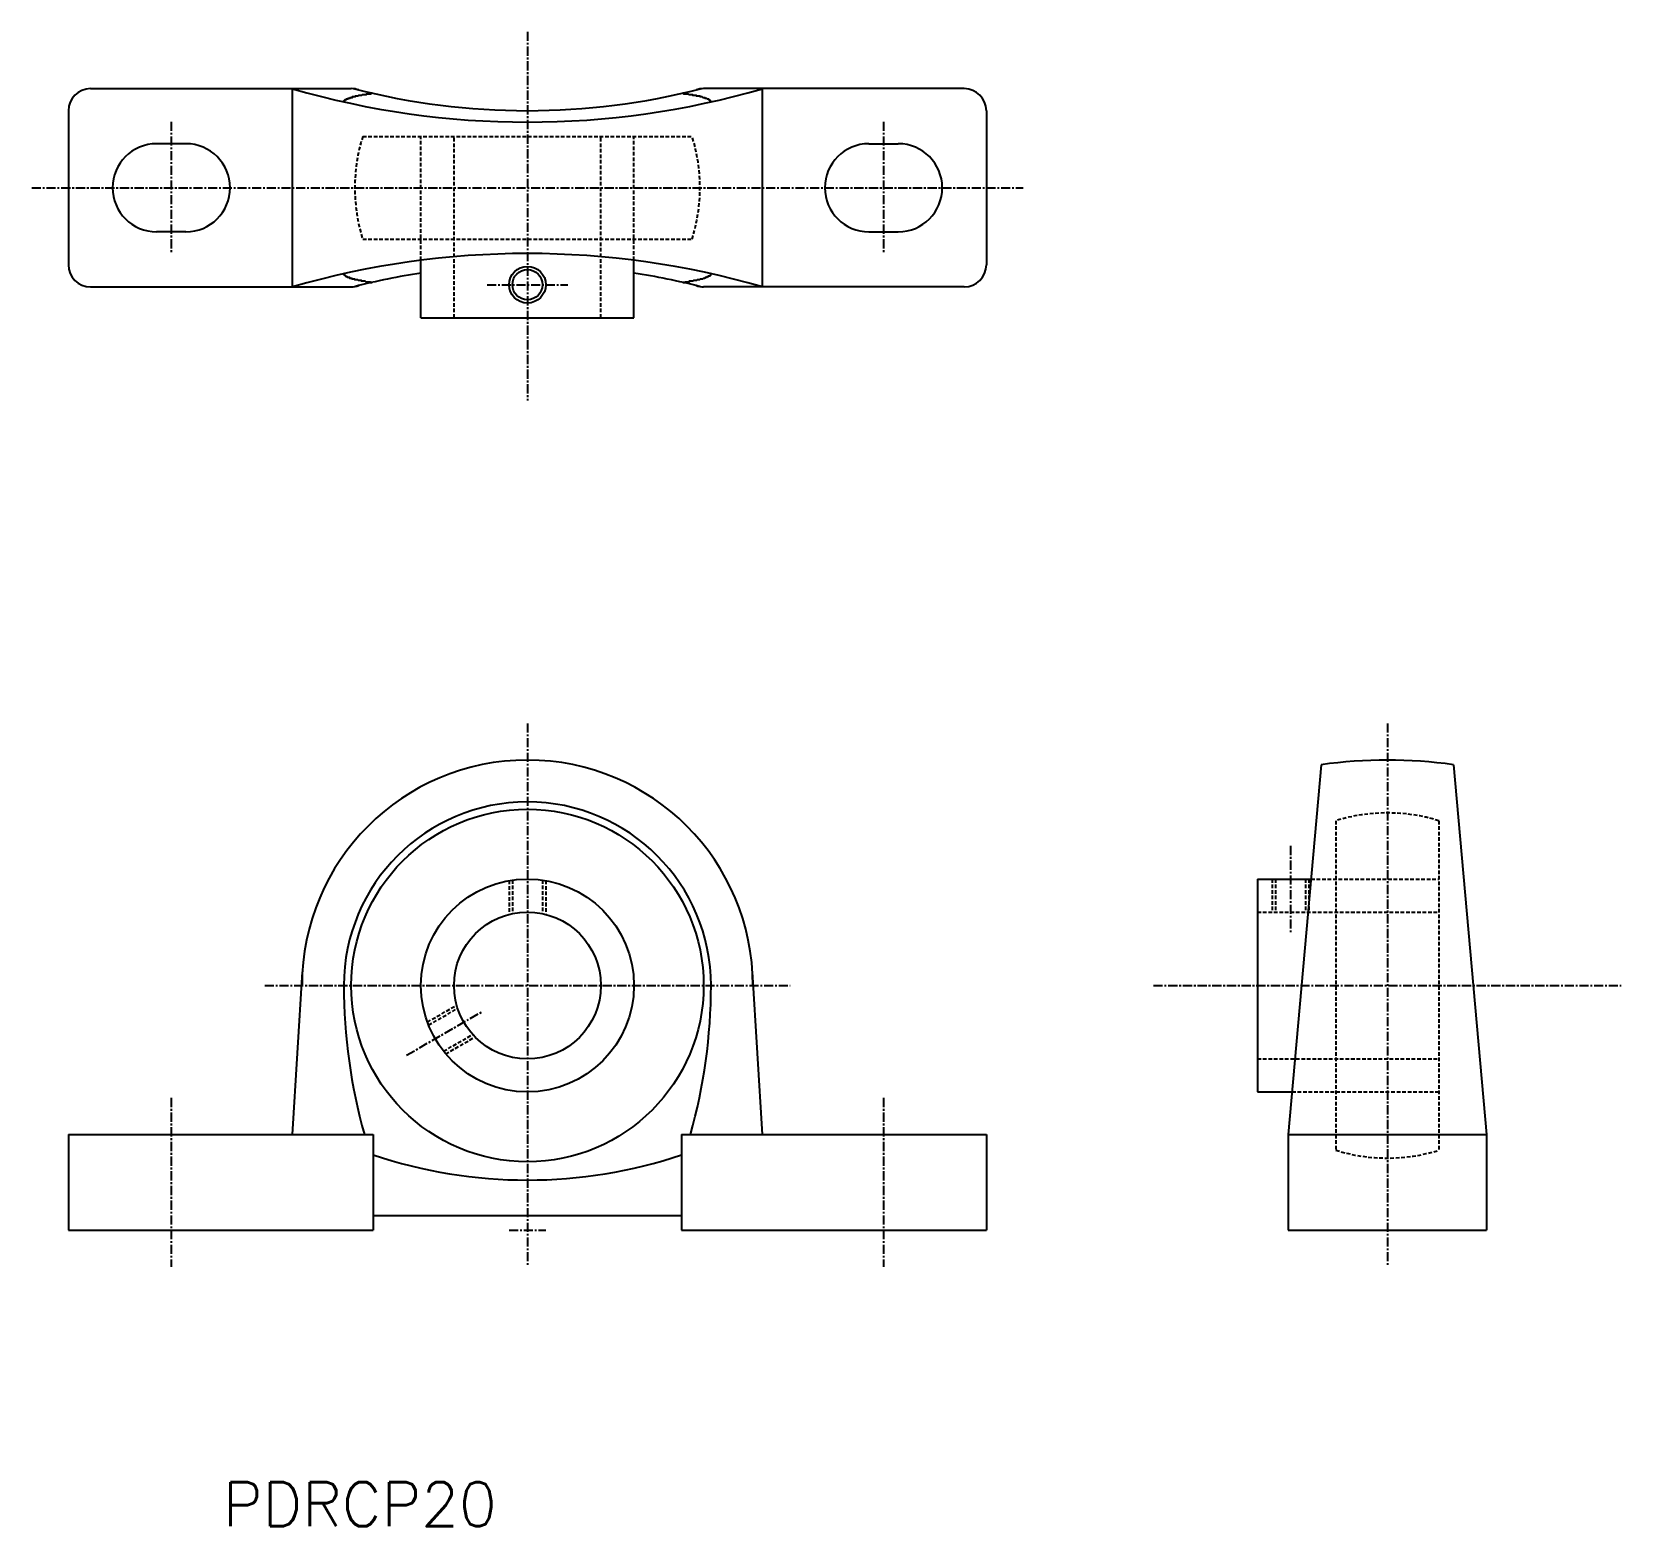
# Model space of a CAD drawing. Extents: x -23764 to -19844, y 30600 to 36971.
# Drawn here: x -23764.4 to -23547.9, y 36767.4 to 36970.9 of the extents above; entities outside this region: 1.
import ezdxf
from ezdxf.enums import TextEntityAlignment as Align

# ---------------------------------------------------------------- set-up
doc = ezdxf.new("R2010")
doc.units = 0
doc.header["$PDMODE"] = 1
doc.linetypes.add('CENTER', pattern=[2, 1.25, -0.25, 0.25, -0.25])
doc.linetypes.add('DASHED', pattern=[0.75, 0.5, -0.25])
doc.layers.get('0').update_dxf_attribs({"linetype": 'CONTINUOUS'})
doc.layers.add('CENTER', color=1, linetype='CENTER')
doc.styles.add('MISUMI', font='txt.shx')

msp = doc.modelspace()

# ---------------------------------------------------------------- linework, layer by layer
at = {"color": 7, "linetype": 'CONTINUOUS'}
for p, q in [((-23756.37, 36963.19), (-23720.87, 36963.19)), ((-23728.87, 36936.19), (-23728.87, 36963.19)), ((-23637.37, 36963.19), (-23672.87, 36963.19)), ((-23664.87, 36936.19), (-23664.87, 36963.19)), ((-23759.37, 36960.19), (-23759.37, 36939.19)), ((-23634.37, 36960.19), (-23634.37, 36939.19)), ((-23743.37, 36955.69), (-23747.37, 36955.69)), ((-23650.37, 36955.69), (-23646.37, 36955.69)), ((-23743.37, 36943.69), (-23747.37, 36943.69)), ((-23650.37, 36943.69), (-23646.37, 36943.69)), ((-23711.37, 36931.99), (-23711.37, 36939.82)), ((-23682.37, 36931.99), (-23682.37, 36939.82)), ((-23756.37, 36936.19), (-23720.87, 36936.19)), ((-23637.37, 36936.19), (-23672.87, 36936.19)), ((-23711.37, 36931.99), (-23682.37, 36931.99)), ((-23588.76, 36871.12), (-23593.26, 36820.76)), ((-23570.76, 36871.12), (-23566.26, 36820.76)), ((-23597.46, 36855.56), (-23597.46, 36826.56)), ((-23597.46, 36855.56), (-23590.15, 36855.56)), ((-23728.87, 36820.76), (-23727.51, 36842.94)), ((-23664.87, 36820.76), (-23666.23, 36842.94)), ((-23597.46, 36826.56), (-23592.74, 36826.56)), ((-23759.37, 36820.76), (-23717.87, 36820.76)), ((-23759.37, 36820.76), (-23759.37, 36807.76)), ((-23717.87, 36820.76), (-23717.87, 36807.76)), ((-23675.87, 36820.76), (-23634.37, 36820.76)), ((-23675.87, 36820.76), (-23675.87, 36807.76)), ((-23634.37, 36820.76), (-23634.37, 36807.76)), ((-23593.26, 36820.76), (-23566.26, 36820.76)), ((-23593.26, 36820.76), (-23593.26, 36807.76)), ((-23566.26, 36820.76), (-23566.26, 36807.76)), ((-23717.87, 36809.76), (-23675.87, 36809.76)), ((-23759.37, 36807.76), (-23717.87, 36807.76)), ((-23675.87, 36807.76), (-23634.37, 36807.76)), ((-23593.26, 36807.76), (-23566.26, 36807.76))]:
    msp.add_line(p, q, dxfattribs=at)
at = {"color": 3, "linetype": 'DASHED'}
for p, q in [((-23719.3, 36956.69), (-23674.44, 36956.69)), ((-23711.37, 36939.82), (-23711.37, 36956.69)), ((-23706.87, 36931.99), (-23706.87, 36956.69)), ((-23686.87, 36931.99), (-23686.87, 36956.69)), ((-23682.37, 36939.82), (-23682.37, 36956.69)), ((-23719.3, 36942.69), (-23674.44, 36942.69)), ((-23586.76, 36863.49), (-23586.76, 36818.63)), ((-23572.76, 36863.49), (-23572.76, 36818.63)), ((-23699.37, 36855.34), (-23699.37, 36850.74)), ((-23698.92, 36855.41), (-23698.92, 36850.85)), ((-23694.82, 36855.41), (-23694.82, 36850.85)), ((-23694.37, 36855.34), (-23694.37, 36850.74)), ((-23595.46, 36855.56), (-23595.46, 36851.06)), ((-23595.01, 36855.56), (-23595.01, 36851.06)), ((-23590.91, 36855.56), (-23590.91, 36851.06)), ((-23590.46, 36855.56), (-23590.46, 36851.06)), ((-23590.15, 36855.56), (-23572.76, 36855.56)), ((-23597.46, 36851.06), (-23572.76, 36851.06)), ((-23710.49, 36836.08), (-23706.51, 36838.38)), ((-23710.33, 36835.66), (-23706.37, 36837.94)), ((-23708.28, 36832.11), (-23704.32, 36834.39)), ((-23707.99, 36831.75), (-23704.01, 36834.05)), ((-23597.46, 36831.06), (-23572.76, 36831.06)), ((-23592.74, 36826.56), (-23572.76, 36826.56))]:
    msp.add_line(p, q, dxfattribs=at)
at = {"color": 7, "linetype": 'CONTINUOUS'}
for points in [[(-23721.9, 36961.4, 0), (-23721.9, 36961.4, 0), (-23721.9, 36961.4, 0), (-23721.9, 36961.4, 0), (-23721.9, 36961.4, 0), (-23721.9, 36961.4, 0), (-23721.9, 36961.4, 0), (-23721.9, 36961.5, 0), (-23721.8, 36961.5, 0), (-23721.8, 36961.5, 0), (-23721.8, 36961.5, 0), (-23721.8, 36961.5, 0), (-23721.8, 36961.5, 0), (-23721.8, 36961.5, 0), (-23721.8, 36961.5, 0), (-23721.8, 36961.5, 0), (-23721.8, 36961.5, 0), (-23721.8, 36961.6, 0), (-23721.8, 36961.6, 0), (-23721.8, 36961.6, 0), (-23721.8, 36961.6, 0), (-23721.7, 36961.6, 0), (-23721.7, 36961.6, 0), (-23721.7, 36961.6, 0), (-23721.7, 36961.6, 0), (-23721.7, 36961.6, 0), (-23721.7, 36961.6, 0), (-23721.7, 36961.7, 0), (-23721.7, 36961.7, 0), (-23721.6, 36961.7, 0), (-23721.6, 36961.7, 0), (-23721.6, 36961.7, 0), (-23721.6, 36961.7, 0), (-23721.6, 36961.7, 0), (-23721.6, 36961.7, 0), (-23721.6, 36961.7, 0), (-23721.5, 36961.7, 0), (-23721.5, 36961.7, 0), (-23721.5, 36961.8, 0), (-23721.5, 36961.8, 0), (-23721.5, 36961.8, 0), (-23721.4, 36961.8, 0), (-23721.4, 36961.8, 0), (-23721.4, 36961.8, 0), (-23721.4, 36961.8, 0), (-23721.4, 36961.8, 0), (-23721.3, 36961.8, 0), (-23721.3, 36961.8, 0), (-23721.3, 36961.9, 0), (-23721.3, 36961.9, 0), (-23721.2, 36961.9, 0), (-23721.2, 36961.9, 0), (-23721.2, 36961.9, 0), (-23721.2, 36961.9, 0), (-23721.1, 36961.9, 0), (-23721.1, 36961.9, 0), (-23721.1, 36961.9, 0), (-23721.1, 36961.9, 0), (-23721, 36961.9, 0), (-23721, 36962, 0), (-23721, 36962, 0), (-23720.9, 36962, 0), (-23720.9, 36962, 0), (-23720.9, 36962, 0), (-23720.9, 36962, 0), (-23720.8, 36962, 0), (-23720.8, 36962, 0), (-23720.8, 36962, 0), (-23720.7, 36962, 0), (-23720.7, 36962, 0), (-23720.7, 36962.1, 0), (-23720.6, 36962.1, 0), (-23720.6, 36962.1, 0), (-23720.6, 36962.1, 0), (-23720.5, 36962.1, 0), (-23720.5, 36962.1, 0), (-23720.5, 36962.1, 0), (-23720.4, 36962.1, 0), (-23720.4, 36962.1, 0), (-23720.3, 36962.1, 0), (-23720.3, 36962.2, 0), (-23720.3, 36962.2, 0), (-23720.2, 36962.2, 0), (-23720.2, 36962.2, 0), (-23720.2, 36962.2, 0), (-23720.1, 36962.2, 0), (-23720.1, 36962.2, 0), (-23720, 36962.2, 0), (-23720, 36962.2, 0), (-23719.9, 36962.2, 0), (-23719.9, 36962.2, 0), (-23719.9, 36962.2, 0), (-23719.8, 36962.3, 0), (-23719.8, 36962.3, 0), (-23719.7, 36962.3, 0), (-23719.7, 36962.3, 0), (-23719.6, 36962.3, 0), (-23719.6, 36962.3, 0), (-23719.6, 36962.3, 0), (-23719.5, 36962.3, 0), (-23719.5, 36962.3, 0), (-23719.4, 36962.3, 0), (-23719.4, 36962.3, 0), (-23719.3, 36962.4, 0), (-23719.3, 36962.4, 0), (-23719.2, 36962.4, 0), (-23719.2, 36962.4, 0), (-23719.1, 36962.4, 0), (-23719.1, 36962.4, 0), (-23719, 36962.4, 0), (-23719, 36962.4, 0), (-23718.9, 36962.4, 0), (-23718.9, 36962.4, 0), (-23718.8, 36962.4, 0), (-23718.8, 36962.5, 0), (-23718.7, 36962.5, 0), (-23718.7, 36962.5, 0), (-23718.6, 36962.5, 0), (-23718.6, 36962.5, 0), (-23718.5, 36962.5, 0), (-23718.5, 36962.5, 0), (-23718.4, 36962.5, 0), (-23718.3, 36962.5, 0), (-23718.3, 36962.5, 0), (-23718.2, 36962.5, 0), (-23718.2, 36962.5, 0), (-23718.1, 36962.6, 0), (-23718.1, 36962.6, 0), (-23718, 36962.6, 0)], [(-23675.7, 36962.6, 0), (-23675.7, 36962.6, 0), (-23675.6, 36962.6, 0), (-23675.6, 36962.5, 0), (-23675.5, 36962.5, 0), (-23675.5, 36962.5, 0), (-23675.4, 36962.5, 0), (-23675.3, 36962.5, 0), (-23675.3, 36962.5, 0), (-23675.2, 36962.5, 0), (-23675.2, 36962.5, 0), (-23675.1, 36962.5, 0), (-23675.1, 36962.5, 0), (-23675, 36962.5, 0), (-23675, 36962.5, 0), (-23674.9, 36962.4, 0), (-23674.9, 36962.4, 0), (-23674.8, 36962.4, 0), (-23674.8, 36962.4, 0), (-23674.7, 36962.4, 0), (-23674.7, 36962.4, 0), (-23674.6, 36962.4, 0), (-23674.6, 36962.4, 0), (-23674.5, 36962.4, 0), (-23674.5, 36962.4, 0), (-23674.4, 36962.4, 0), (-23674.4, 36962.3, 0), (-23674.3, 36962.3, 0), (-23674.3, 36962.3, 0), (-23674.2, 36962.3, 0), (-23674.2, 36962.3, 0), (-23674.1, 36962.3, 0), (-23674.1, 36962.3, 0), (-23674, 36962.3, 0), (-23674, 36962.3, 0), (-23674, 36962.3, 0), (-23673.9, 36962.3, 0), (-23673.9, 36962.2, 0), (-23673.8, 36962.2, 0), (-23673.8, 36962.2, 0), (-23673.7, 36962.2, 0), (-23673.7, 36962.2, 0), (-23673.7, 36962.2, 0), (-23673.6, 36962.2, 0), (-23673.6, 36962.2, 0), (-23673.5, 36962.2, 0), (-23673.5, 36962.2, 0), (-23673.5, 36962.2, 0), (-23673.4, 36962.2, 0), (-23673.4, 36962.1, 0), (-23673.4, 36962.1, 0), (-23673.3, 36962.1, 0), (-23673.3, 36962.1, 0), (-23673.3, 36962.1, 0), (-23673.2, 36962.1, 0), (-23673.2, 36962.1, 0), (-23673.1, 36962.1, 0), (-23673.1, 36962.1, 0), (-23673.1, 36962.1, 0), (-23673, 36962, 0), (-23673, 36962, 0), (-23673, 36962, 0), (-23672.9, 36962, 0), (-23672.9, 36962, 0), (-23672.9, 36962, 0), (-23672.9, 36962, 0), (-23672.8, 36962, 0), (-23672.8, 36962, 0), (-23672.8, 36962, 0), (-23672.7, 36962, 0), (-23672.7, 36961.9, 0), (-23672.7, 36961.9, 0), (-23672.7, 36961.9, 0), (-23672.6, 36961.9, 0), (-23672.6, 36961.9, 0), (-23672.6, 36961.9, 0), (-23672.6, 36961.9, 0), (-23672.5, 36961.9, 0), (-23672.5, 36961.9, 0), (-23672.5, 36961.9, 0), (-23672.5, 36961.9, 0), (-23672.4, 36961.8, 0), (-23672.4, 36961.8, 0), (-23672.4, 36961.8, 0), (-23672.4, 36961.8, 0), (-23672.3, 36961.8, 0), (-23672.3, 36961.8, 0), (-23672.3, 36961.8, 0), (-23672.3, 36961.8, 0), (-23672.3, 36961.8, 0), (-23672.2, 36961.8, 0), (-23672.2, 36961.7, 0), (-23672.2, 36961.7, 0), (-23672.2, 36961.7, 0), (-23672.2, 36961.7, 0), (-23672.2, 36961.7, 0), (-23672.1, 36961.7, 0), (-23672.1, 36961.7, 0), (-23672.1, 36961.7, 0), (-23672.1, 36961.7, 0), (-23672.1, 36961.7, 0), (-23672.1, 36961.7, 0), (-23672.1, 36961.6, 0), (-23672, 36961.6, 0), (-23672, 36961.6, 0), (-23672, 36961.6, 0), (-23672, 36961.6, 0), (-23672, 36961.6, 0), (-23672, 36961.6, 0), (-23672, 36961.6, 0), (-23672, 36961.6, 0), (-23672, 36961.6, 0), (-23671.9, 36961.5, 0), (-23671.9, 36961.5, 0), (-23671.9, 36961.5, 0), (-23671.9, 36961.5, 0), (-23671.9, 36961.5, 0), (-23671.9, 36961.5, 0), (-23671.9, 36961.5, 0), (-23671.9, 36961.5, 0), (-23671.9, 36961.5, 0), (-23671.9, 36961.5, 0), (-23671.9, 36961.4, 0), (-23671.9, 36961.4, 0), (-23671.9, 36961.4, 0), (-23671.9, 36961.4, 0), (-23671.9, 36961.4, 0), (-23671.9, 36961.4, 0), (-23671.9, 36961.4, 0)], [(-23721.9, 36938, 0), (-23721.9, 36938, 0), (-23721.9, 36938, 0), (-23721.9, 36938, 0), (-23721.9, 36937.9, 0), (-23721.9, 36937.9, 0), (-23721.9, 36937.9, 0), (-23721.9, 36937.9, 0), (-23721.8, 36937.9, 0), (-23721.8, 36937.9, 0), (-23721.8, 36937.9, 0), (-23721.8, 36937.9, 0), (-23721.8, 36937.9, 0), (-23721.8, 36937.9, 0), (-23721.8, 36937.8, 0), (-23721.8, 36937.8, 0), (-23721.8, 36937.8, 0), (-23721.8, 36937.8, 0), (-23721.8, 36937.8, 0), (-23721.8, 36937.8, 0), (-23721.8, 36937.8, 0), (-23721.7, 36937.8, 0), (-23721.7, 36937.8, 0), (-23721.7, 36937.8, 0), (-23721.7, 36937.8, 0), (-23721.7, 36937.7, 0), (-23721.7, 36937.7, 0), (-23721.7, 36937.7, 0), (-23721.7, 36937.7, 0), (-23721.6, 36937.7, 0), (-23721.6, 36937.7, 0), (-23721.6, 36937.7, 0), (-23721.6, 36937.7, 0), (-23721.6, 36937.7, 0), (-23721.6, 36937.7, 0), (-23721.6, 36937.6, 0), (-23721.5, 36937.6, 0), (-23721.5, 36937.6, 0), (-23721.5, 36937.6, 0), (-23721.5, 36937.6, 0), (-23721.5, 36937.6, 0), (-23721.4, 36937.6, 0), (-23721.4, 36937.6, 0), (-23721.4, 36937.6, 0), (-23721.4, 36937.6, 0), (-23721.4, 36937.5, 0), (-23721.3, 36937.5, 0), (-23721.3, 36937.5, 0), (-23721.3, 36937.5, 0), (-23721.3, 36937.5, 0), (-23721.2, 36937.5, 0), (-23721.2, 36937.5, 0), (-23721.2, 36937.5, 0), (-23721.2, 36937.5, 0), (-23721.1, 36937.5, 0), (-23721.1, 36937.5, 0), (-23721.1, 36937.4, 0), (-23721.1, 36937.4, 0), (-23721, 36937.4, 0), (-23721, 36937.4, 0), (-23721, 36937.4, 0), (-23720.9, 36937.4, 0), (-23720.9, 36937.4, 0), (-23720.9, 36937.4, 0), (-23720.9, 36937.4, 0), (-23720.8, 36937.4, 0), (-23720.8, 36937.4, 0), (-23720.8, 36937.3, 0), (-23720.7, 36937.3, 0), (-23720.7, 36937.3, 0), (-23720.7, 36937.3, 0), (-23720.6, 36937.3, 0), (-23720.6, 36937.3, 0), (-23720.6, 36937.3, 0), (-23720.5, 36937.3, 0), (-23720.5, 36937.3, 0), (-23720.5, 36937.3, 0), (-23720.4, 36937.3, 0), (-23720.4, 36937.2, 0), (-23720.3, 36937.2, 0), (-23720.3, 36937.2, 0), (-23720.3, 36937.2, 0), (-23720.2, 36937.2, 0), (-23720.2, 36937.2, 0), (-23720.2, 36937.2, 0), (-23720.1, 36937.2, 0), (-23720.1, 36937.2, 0), (-23720, 36937.2, 0), (-23720, 36937.2, 0), (-23719.9, 36937.1, 0), (-23719.9, 36937.1, 0), (-23719.9, 36937.1, 0), (-23719.8, 36937.1, 0), (-23719.8, 36937.1, 0), (-23719.7, 36937.1, 0), (-23719.7, 36937.1, 0), (-23719.6, 36937.1, 0), (-23719.6, 36937.1, 0), (-23719.6, 36937.1, 0), (-23719.5, 36937.1, 0), (-23719.5, 36937, 0), (-23719.4, 36937, 0), (-23719.4, 36937, 0), (-23719.3, 36937, 0), (-23719.3, 36937, 0), (-23719.2, 36937, 0), (-23719.2, 36937, 0), (-23719.1, 36937, 0), (-23719.1, 36937, 0), (-23719, 36937, 0), (-23719, 36937, 0), (-23718.9, 36936.9, 0), (-23718.9, 36936.9, 0), (-23718.8, 36936.9, 0), (-23718.8, 36936.9, 0), (-23718.7, 36936.9, 0), (-23718.7, 36936.9, 0), (-23718.6, 36936.9, 0), (-23718.6, 36936.9, 0), (-23718.5, 36936.9, 0), (-23718.5, 36936.9, 0), (-23718.4, 36936.9, 0), (-23718.3, 36936.9, 0), (-23718.3, 36936.8, 0), (-23718.2, 36936.8, 0), (-23718.2, 36936.8, 0), (-23718.1, 36936.8, 0), (-23718.1, 36936.8, 0), (-23718, 36936.8, 0)], [(-23675.7, 36936.8, 0), (-23675.7, 36936.8, 0), (-23675.6, 36936.8, 0), (-23675.6, 36936.8, 0), (-23675.5, 36936.8, 0), (-23675.5, 36936.8, 0), (-23675.4, 36936.9, 0), (-23675.3, 36936.9, 0), (-23675.3, 36936.9, 0), (-23675.2, 36936.9, 0), (-23675.2, 36936.9, 0), (-23675.1, 36936.9, 0), (-23675.1, 36936.9, 0), (-23675, 36936.9, 0), (-23675, 36936.9, 0), (-23674.9, 36936.9, 0), (-23674.9, 36936.9, 0), (-23674.8, 36936.9, 0), (-23674.8, 36937, 0), (-23674.7, 36937, 0), (-23674.7, 36937, 0), (-23674.6, 36937, 0), (-23674.6, 36937, 0), (-23674.5, 36937, 0), (-23674.5, 36937, 0), (-23674.4, 36937, 0), (-23674.4, 36937, 0), (-23674.3, 36937, 0), (-23674.3, 36937, 0), (-23674.2, 36937.1, 0), (-23674.2, 36937.1, 0), (-23674.1, 36937.1, 0), (-23674.1, 36937.1, 0), (-23674, 36937.1, 0), (-23674, 36937.1, 0), (-23674, 36937.1, 0), (-23673.9, 36937.1, 0), (-23673.9, 36937.1, 0), (-23673.8, 36937.1, 0), (-23673.8, 36937.1, 0), (-23673.7, 36937.2, 0), (-23673.7, 36937.2, 0), (-23673.7, 36937.2, 0), (-23673.6, 36937.2, 0), (-23673.6, 36937.2, 0), (-23673.5, 36937.2, 0), (-23673.5, 36937.2, 0), (-23673.5, 36937.2, 0), (-23673.4, 36937.2, 0), (-23673.4, 36937.2, 0), (-23673.4, 36937.2, 0), (-23673.3, 36937.3, 0), (-23673.3, 36937.3, 0), (-23673.3, 36937.3, 0), (-23673.2, 36937.3, 0), (-23673.2, 36937.3, 0), (-23673.1, 36937.3, 0), (-23673.1, 36937.3, 0), (-23673.1, 36937.3, 0), (-23673, 36937.3, 0), (-23673, 36937.3, 0), (-23673, 36937.3, 0), (-23672.9, 36937.4, 0), (-23672.9, 36937.4, 0), (-23672.9, 36937.4, 0), (-23672.9, 36937.4, 0), (-23672.8, 36937.4, 0), (-23672.8, 36937.4, 0), (-23672.8, 36937.4, 0), (-23672.7, 36937.4, 0), (-23672.7, 36937.4, 0), (-23672.7, 36937.4, 0), (-23672.7, 36937.4, 0), (-23672.6, 36937.5, 0), (-23672.6, 36937.5, 0), (-23672.6, 36937.5, 0), (-23672.6, 36937.5, 0), (-23672.5, 36937.5, 0), (-23672.5, 36937.5, 0), (-23672.5, 36937.5, 0), (-23672.5, 36937.5, 0), (-23672.4, 36937.5, 0), (-23672.4, 36937.5, 0), (-23672.4, 36937.5, 0), (-23672.4, 36937.6, 0), (-23672.3, 36937.6, 0), (-23672.3, 36937.6, 0), (-23672.3, 36937.6, 0), (-23672.3, 36937.6, 0), (-23672.3, 36937.6, 0), (-23672.2, 36937.6, 0), (-23672.2, 36937.6, 0), (-23672.2, 36937.6, 0), (-23672.2, 36937.6, 0), (-23672.2, 36937.7, 0), (-23672.2, 36937.7, 0), (-23672.1, 36937.7, 0), (-23672.1, 36937.7, 0), (-23672.1, 36937.7, 0), (-23672.1, 36937.7, 0), (-23672.1, 36937.7, 0), (-23672.1, 36937.7, 0), (-23672.1, 36937.7, 0), (-23672, 36937.7, 0), (-23672, 36937.8, 0), (-23672, 36937.8, 0), (-23672, 36937.8, 0), (-23672, 36937.8, 0), (-23672, 36937.8, 0), (-23672, 36937.8, 0), (-23672, 36937.8, 0), (-23672, 36937.8, 0), (-23671.9, 36937.8, 0), (-23671.9, 36937.8, 0), (-23671.9, 36937.8, 0), (-23671.9, 36937.9, 0), (-23671.9, 36937.9, 0), (-23671.9, 36937.9, 0), (-23671.9, 36937.9, 0), (-23671.9, 36937.9, 0), (-23671.9, 36937.9, 0), (-23671.9, 36937.9, 0), (-23671.9, 36937.9, 0), (-23671.9, 36937.9, 0), (-23671.9, 36937.9, 0), (-23671.9, 36938, 0), (-23671.9, 36938, 0), (-23671.9, 36938, 0), (-23671.9, 36938, 0)]]:
    msp.add_polyline3d(points, dxfattribs=at)
at = {"color": 3, "linetype": 'CONTINUOUS'}
msp.add_circle((-23696.87, 36936.49), 2.5, dxfattribs=at)
at = {"color": 7, "linetype": 'CONTINUOUS'}
for centre, radius in [((-23696.87, 36936.49), 2.05), ((-23696.87, 36841.06), 24), ((-23696.87, 36841.06), 14.5), ((-23696.87, 36841.06), 10)]:
    msp.add_circle(centre, radius, dxfattribs=at)
for centre, radius, start, end in [((-23756.37, 36960.19), 3, 90, 180), ((-23696.87, 37073.43), 114.8, 253.814, 286.186), ((-23720.87, 36960.19), 3, 70.1207, 90), ((-23696.87, 37055.19), 95, 255.6422, 284.3578), ((-23672.87, 36960.19), 3, 90, 109.8793), ((-23637.37, 36960.19), 3, 0, 90), ((-23747.37, 36949.69), 6, 90, 270), ((-23743.37, 36949.69), 6, 270, 90), ((-23650.37, 36949.69), 6, 90, 270), ((-23646.37, 36949.69), 6, 270, 90), ((-23756.37, 36939.19), 3, 180, 270), ((-23696.87, 36825.94), 114.8, 73.814, 106.186), ((-23637.37, 36939.19), 3, 270, 0), ((-23696.87, 36844.19), 95, 98.7795, 104.3578), ((-23696.87, 36844.19), 95, 75.6422, 81.2205), ((-23720.87, 36939.19), 3, 270, 289.8793), ((-23672.87, 36939.19), 3, 250.1207, 270), ((-23696.87, 36841.06), 30.7, 0, 180), ((-23579.76, 36807.76), 64, 81.916, 98.084), ((-23696.87, 36841.06), 25, 0, 180), ((-23646.87, 36841.06), 75, 180, 195.7039), ((-23746.87, 36841.06), 75, 344.2961, 0), ((-23696.87, 36880.56), 66, 251.447, 288.553)]:
    msp.add_arc(centre, radius, start, end, dxfattribs=at)
at = {"color": 3, "linetype": 'DASHED'}
for centre, start, end in [((-23696.87, 36949.69), 162.6701, 197.3299), ((-23696.87, 36949.69), 342.6701, 17.3299), ((-23579.76, 36841.06), 72.6701, 107.3299), ((-23579.76, 36841.06), 252.6701, 287.3299)]:
    msp.add_arc(centre, 23.5, start, end, dxfattribs=at)
at = {"color": 7, "linetype": 'CONTINUOUS'}
msp.add_point((-19844.35, 30599.58), dxfattribs=at)
at = {"layer": 'CENTER', "color": 1, "linetype": 'CENTER'}
for p, q in [((-23696.87, 36970.93), (-23696.87, 36920.74)), ((-23745.37, 36958.69), (-23745.37, 36940.69)), ((-23648.37, 36958.69), (-23648.37, 36940.69)), ((-23764.37, 36949.69), (-23629.37, 36949.69)), ((-23702.37, 36936.49), (-23691.37, 36936.49)), ((-23696.87, 36876.76), (-23696.87, 36802.76)), ((-23579.76, 36876.76), (-23579.76, 36802.76)), ((-23592.96, 36860.06), (-23592.96, 36848.06)), ((-23732.64, 36841.06), (-23661.1, 36841.06)), ((-23611.61, 36841.06), (-23547.91, 36841.06)), ((-23713.32, 36831.56), (-23702.93, 36837.56)), ((-23745.37, 36825.76), (-23745.37, 36802.76)), ((-23648.37, 36825.76), (-23648.37, 36802.76)), ((-23699.37, 36807.76), (-23694.37, 36807.76))]:
    msp.add_line(p, q, dxfattribs=at)

# ---------------------------------------------------------------- texts
at = {"color": 7, "linetype": 'CONTINUOUS', "style": 'MISUMI'}
msp.add_text('PDRCP20', height=6, dxfattribs=at).set_placement((-23719.7, 36767.43), align=Align.CENTER)

doc.saveas('drawing.dxf')
